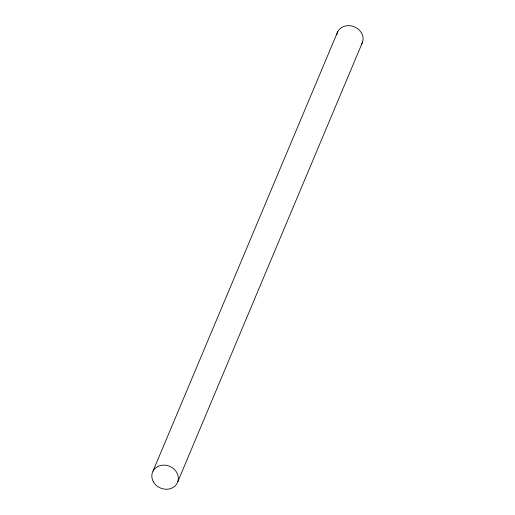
<?xml version="1.0" encoding="UTF-8"?>
<svg xmlns="http://www.w3.org/2000/svg" width="515" height="515" viewBox="0 0 515 515"><rect width="100%" height="100%" fill="white"/><g stroke="black" fill="none" stroke-linecap="round" stroke-linejoin="round"><path stroke-width="0.77" d="M152.974 471.193L337.724 31.685M177.855 481.564L362.605 42.05M336.662 35.033A13.512 11.787 22.8 0 1 353.979 26.651A13.512 11.787 22.8 0 1 361.388 44.599M153.277 481.628A13.512 11.787 22.8 0 0 176.233 484.679A13.512 11.787 22.8 0 0 165.721 465.257A13.512 11.787 22.8 0 0 153.277 481.628"/></g></svg>
